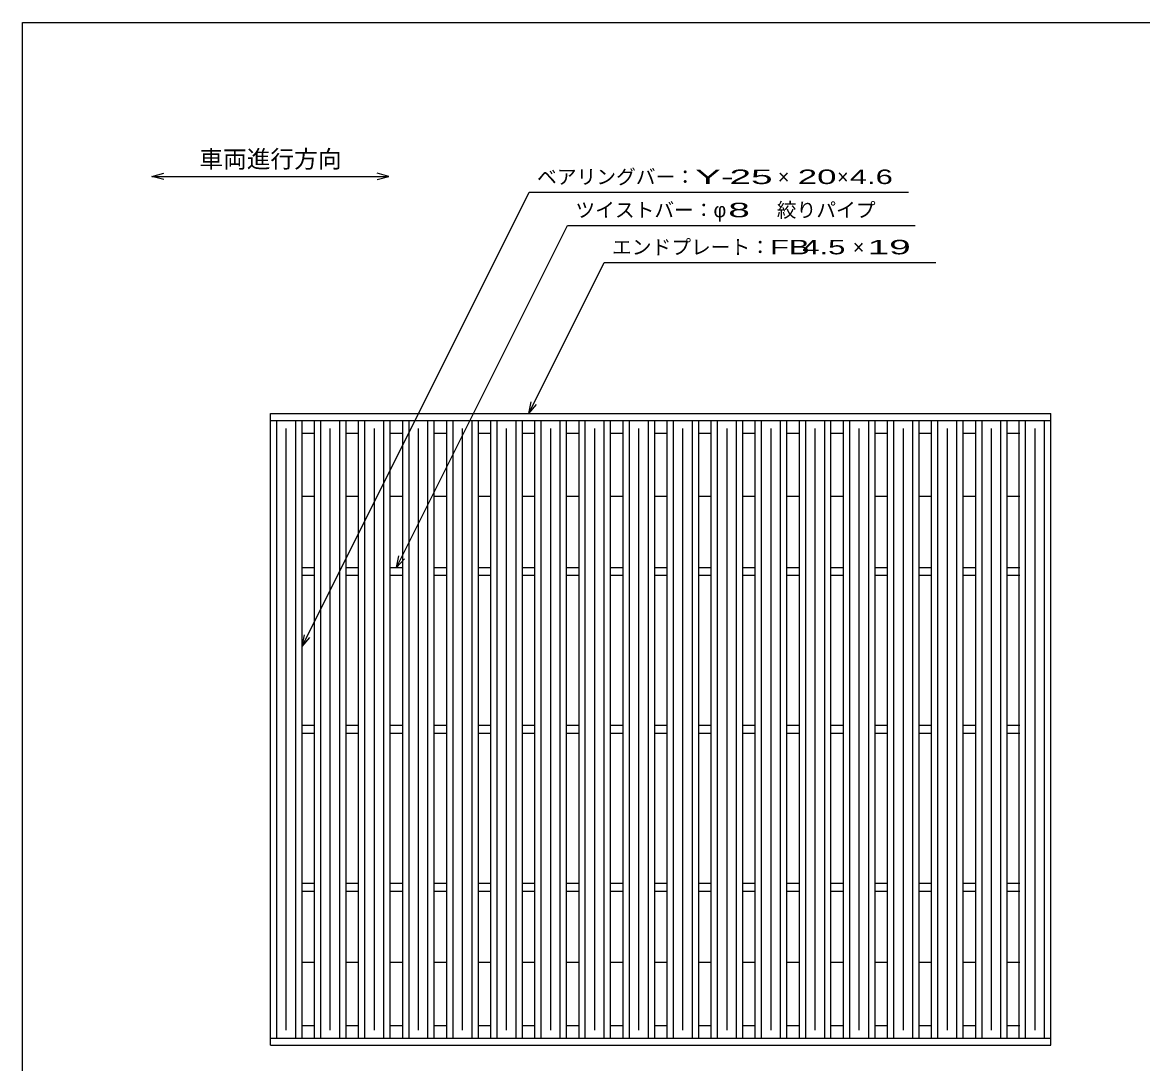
# Model space of a CAD drawing. Units: millimetres, scale not verified. Extents: x -910 to 868, y -641 to 524.
# Drawn here: x -862 to -153, y -135 to 524 of the extents above; entities that cross this region are included whole.
import ezdxf
from ezdxf.enums import TextEntityAlignment as Align

# ---------------------------------------------------------------- set-up
doc = ezdxf.new("R2010")
doc.units = ezdxf.units.MM
doc.header["$LTSCALE"] = 5
for name, color, linetype, lineweight in [('CADPAC_LAYER_0000', 150, 'Continuous', 25), ('CADPAC_LAYER_0016', 3, 'Continuous', 25), ('CADPAC_LAYER_0022', 2, 'Continuous', 25)]:
    doc.layers.add(name, color=color, linetype=linetype, lineweight=lineweight)
doc.styles.add('ベクトル', font='')
doc.styles.get('ベクトル').set_extended_font_data('ベクトル')

msp = doc.modelspace()

# ---------------------------------------------------------------- linework, layer by layer
at = {"layer": 'CADPAC_LAYER_0000'}
for p, q in [((-862, -575.75), (-862, 524.25)), ((-862, 524.25), (868, 524.25))]:
    msp.add_line(p, q, dxfattribs=at)
at = {"layer": 'CADPAC_LAYER_0016'}
for p, q in [((-705, 276.75), (-211, 276.75)), ((-705, 272.25), (-705, 276.75)), ((-211, 272.25), (-211, 276.75)), ((-705, 272.25), (-211, 272.25)), ((-705, -118.75), (-705, 272.25)), ((-705, 272.25), (-685, 272.25)), ((-701, -118.75), (-701, 272.25)), ((-689, -118.75), (-689, 272.25)), ((-685, -118.75), (-685, 272.25)), ((-677.1, -118.75), (-677.1, 272.25)), ((-677.1, 272.25), (-657.1, 272.25)), ((-673.1, -118.75), (-673.1, 272.25)), ((-661.1, -118.75), (-661.1, 272.25)), ((-657.1, -118.75), (-657.1, 272.25)), ((-649.2, -118.75), (-649.2, 272.25)), ((-649.2, 272.25), (-629.2, 272.25)), ((-645.2, -118.75), (-645.2, 272.25)), ((-633.2, -118.75), (-633.2, 272.25)), ((-629.2, -118.75), (-629.2, 272.25)), ((-621.3, -118.75), (-621.3, 272.25)), ((-621.3, 272.25), (-601.3, 272.25)), ((-617.3, -118.75), (-617.3, 272.25)), ((-605.3, -118.75), (-605.3, 272.25)), ((-601.3, -118.75), (-601.3, 272.25)), ((-593.4, -118.75), (-593.4, 272.25)), ((-593.4, 272.25), (-573.4, 272.25)), ((-589.4, -118.75), (-589.4, 272.25)), ((-577.4, -118.75), (-577.4, 272.25)), ((-573.4, -118.75), (-573.4, 272.25)), ((-565.5, -118.75), (-565.5, 272.25)), ((-565.5, 272.25), (-545.5, 272.25)), ((-561.5, -118.75), (-561.5, 272.25)), ((-549.5, -118.75), (-549.5, 272.25)), ((-545.5, -118.75), (-545.5, 272.25)), ((-537.6, -118.75), (-537.6, 272.25)), ((-537.6, 272.25), (-517.6, 272.25)), ((-533.6, -118.75), (-533.6, 272.25)), ((-521.6, -118.75), (-521.6, 272.25)), ((-517.6, -118.75), (-517.6, 272.25)), ((-509.7, -118.75), (-509.7, 272.25)), ((-509.7, 272.25), (-489.7, 272.25)), ((-505.7, -118.75), (-505.7, 272.25)), ((-493.7, -118.75), (-493.7, 272.25)), ((-489.7, -118.75), (-489.7, 272.25)), ((-481.8, -118.75), (-481.8, 272.25)), ((-481.8, 272.25), (-461.8, 272.25)), ((-477.8, -118.75), (-477.8, 272.25)), ((-465.8, -118.75), (-465.8, 272.25)), ((-461.8, -118.75), (-461.8, 272.25)), ((-453.9, -118.75), (-453.9, 272.25)), ((-453.9, 272.25), (-433.9, 272.25)), ((-449.9, -118.75), (-449.9, 272.25)), ((-437.9, -118.75), (-437.9, 272.25)), ((-433.9, -118.75), (-433.9, 272.25)), ((-426, -118.75), (-426, 272.25)), ((-426, 272.25), (-406, 272.25)), ((-422, -118.75), (-422, 272.25)), ((-410, -118.75), (-410, 272.25)), ((-406, -118.75), (-406, 272.25)), ((-398.1, -118.75), (-398.1, 272.25)), ((-398.1, 272.25), (-378.1, 272.25)), ((-394.1, -118.75), (-394.1, 272.25)), ((-382.1, -118.75), (-382.1, 272.25)), ((-378.1, -118.75), (-378.1, 272.25)), ((-370.2, -118.75), (-370.2, 272.25)), ((-370.2, 272.25), (-350.2, 272.25)), ((-366.2, -118.75), (-366.2, 272.25)), ((-354.2, -118.75), (-354.2, 272.25)), ((-350.2, -118.75), (-350.2, 272.25)), ((-342.3, -118.75), (-342.3, 272.25)), ((-342.3, 272.25), (-322.3, 272.25)), ((-338.3, -118.75), (-338.3, 272.25)), ((-326.3, -118.75), (-326.3, 272.25)), ((-322.3, -118.75), (-322.3, 272.25)), ((-314.4, -118.75), (-314.4, 272.25)), ((-314.4, 272.25), (-294.4, 272.25)), ((-310.4, -118.75), (-310.4, 272.25)), ((-298.4, -118.75), (-298.4, 272.25)), ((-294.4, -118.75), (-294.4, 272.25)), ((-286.5, -118.75), (-286.5, 272.25)), ((-286.5, 272.25), (-266.5, 272.25)), ((-282.5, -118.75), (-282.5, 272.25)), ((-270.5, -118.75), (-270.5, 272.25)), ((-266.5, -118.75), (-266.5, 272.25)), ((-258.6, -118.75), (-258.6, 272.25)), ((-258.6, 272.25), (-238.6, 272.25)), ((-254.6, -118.75), (-254.6, 272.25)), ((-242.6, -118.75), (-242.6, 272.25)), ((-238.6, -118.75), (-238.6, 272.25)), ((-231, -118.75), (-231, 272.25)), ((-231, 272.25), (-211, 272.25)), ((-227, -118.75), (-227, 272.25)), ((-215, -118.75), (-215, 272.25)), ((-211, -118.75), (-211, 272.25)), ((-695, -113.75), (-695, 267.25)), ((-685, 264.25), (-677.1, 264.25)), ((-667.1, -113.75), (-667.1, 267.25)), ((-657.1, 264.25), (-649.2, 264.25)), ((-639.2, -113.75), (-639.2, 267.25)), ((-629.2, 264.25), (-621.3, 264.25)), ((-611.3, -113.75), (-611.3, 267.25)), ((-601.3, 264.25), (-593.4, 264.25)), ((-583.4, -113.75), (-583.4, 267.25)), ((-573.4, 264.25), (-565.5, 264.25)), ((-555.5, -113.75), (-555.5, 267.25)), ((-545.5, 264.25), (-537.6, 264.25)), ((-527.6, -113.75), (-527.6, 267.25)), ((-517.6, 264.25), (-509.7, 264.25)), ((-499.7, -113.75), (-499.7, 267.25)), ((-489.7, 264.25), (-481.8, 264.25)), ((-471.8, -113.75), (-471.8, 267.25)), ((-461.8, 264.25), (-453.9, 264.25)), ((-443.9, -113.75), (-443.9, 267.25)), ((-433.9, 264.25), (-426, 264.25)), ((-416, -113.75), (-416, 267.25)), ((-406, 264.25), (-398.1, 264.25)), ((-388.1, -113.75), (-388.1, 267.25)), ((-378.1, 264.25), (-370.2, 264.25)), ((-360.2, -113.75), (-360.2, 267.25)), ((-350.2, 264.25), (-342.3, 264.25)), ((-332.3, -113.75), (-332.3, 267.25)), ((-322.3, 264.25), (-314.4, 264.25)), ((-304.4, -113.75), (-304.4, 267.25)), ((-294.4, 264.25), (-286.5, 264.25)), ((-276.5, -113.75), (-276.5, 267.25)), ((-266.5, 264.25), (-258.6, 264.25)), ((-248.6, -113.75), (-248.6, 267.25)), ((-238.6, 264.25), (-230.7, 264.25)), ((-221, -113.75), (-221, 267.25)), ((-685, 224.25), (-677.1, 224.25)), ((-657.1, 224.25), (-649.2, 224.25)), ((-629.2, 224.25), (-621.3, 224.25)), ((-601.3, 224.25), (-593.4, 224.25)), ((-573.4, 224.25), (-565.5, 224.25)), ((-545.5, 224.25), (-537.6, 224.25)), ((-517.6, 224.25), (-509.7, 224.25)), ((-489.7, 224.25), (-481.8, 224.25)), ((-461.8, 224.25), (-453.9, 224.25)), ((-433.9, 224.25), (-426, 224.25)), ((-406, 224.25), (-398.1, 224.25)), ((-378.1, 224.25), (-370.2, 224.25)), ((-350.2, 224.25), (-342.3, 224.25)), ((-322.3, 224.25), (-314.4, 224.25)), ((-294.4, 224.25), (-286.5, 224.25)), ((-266.5, 224.25), (-258.6, 224.25)), ((-238.6, 224.25), (-230.7, 224.25)), ((-685, 179.25), (-677.1, 179.25)), ((-657.1, 179.25), (-649.2, 179.25)), ((-629.2, 179.25), (-621.3, 179.25)), ((-601.3, 179.25), (-593.4, 179.25)), ((-573.4, 179.25), (-565.5, 179.25)), ((-545.5, 179.25), (-537.6, 179.25)), ((-517.6, 179.25), (-509.7, 179.25)), ((-489.7, 179.25), (-481.8, 179.25)), ((-461.8, 179.25), (-453.9, 179.25)), ((-433.9, 179.25), (-426, 179.25)), ((-406, 179.25), (-398.1, 179.25)), ((-378.1, 179.25), (-370.2, 179.25)), ((-350.2, 179.25), (-342.3, 179.25)), ((-322.3, 179.25), (-314.4, 179.25)), ((-294.4, 179.25), (-286.5, 179.25)), ((-266.5, 179.25), (-258.6, 179.25)), ((-238.6, 179.25), (-230.7, 179.25)), ((-685, 174.25), (-677.1, 174.25)), ((-657.1, 174.25), (-649.2, 174.25)), ((-629.2, 174.25), (-621.3, 174.25)), ((-601.3, 174.25), (-593.4, 174.25)), ((-573.4, 174.25), (-565.5, 174.25)), ((-545.5, 174.25), (-537.6, 174.25)), ((-517.6, 174.25), (-509.7, 174.25)), ((-489.7, 174.25), (-481.8, 174.25)), ((-461.8, 174.25), (-453.9, 174.25)), ((-433.9, 174.25), (-426, 174.25)), ((-406, 174.25), (-398.1, 174.25)), ((-378.1, 174.25), (-370.2, 174.25)), ((-350.2, 174.25), (-342.3, 174.25)), ((-322.3, 174.25), (-314.4, 174.25)), ((-294.4, 174.25), (-286.5, 174.25)), ((-266.5, 174.25), (-258.6, 174.25)), ((-238.6, 174.25), (-230.7, 174.25)), ((-685, 79.25), (-677.1, 79.25)), ((-657.1, 79.25), (-649.2, 79.25)), ((-629.2, 79.25), (-621.3, 79.25)), ((-601.3, 79.25), (-593.4, 79.25)), ((-573.4, 79.25), (-565.5, 79.25)), ((-545.5, 79.25), (-537.6, 79.25)), ((-517.6, 79.25), (-509.7, 79.25)), ((-489.7, 79.25), (-481.8, 79.25)), ((-461.8, 79.25), (-453.9, 79.25)), ((-433.9, 79.25), (-426, 79.25)), ((-406, 79.25), (-398.1, 79.25)), ((-378.1, 79.25), (-370.2, 79.25)), ((-350.2, 79.25), (-342.3, 79.25)), ((-322.3, 79.25), (-314.4, 79.25)), ((-294.4, 79.25), (-286.5, 79.25)), ((-266.5, 79.25), (-258.6, 79.25)), ((-238.6, 79.25), (-230.7, 79.25)), ((-685, 74.25), (-677.1, 74.25)), ((-657.1, 74.25), (-649.2, 74.25)), ((-629.2, 74.25), (-621.3, 74.25)), ((-601.3, 74.25), (-593.4, 74.25)), ((-573.4, 74.25), (-565.5, 74.25)), ((-545.5, 74.25), (-537.6, 74.25)), ((-517.6, 74.25), (-509.7, 74.25)), ((-489.7, 74.25), (-481.8, 74.25)), ((-461.8, 74.25), (-453.9, 74.25)), ((-433.9, 74.25), (-426, 74.25)), ((-406, 74.25), (-398.1, 74.25)), ((-378.1, 74.25), (-370.2, 74.25)), ((-350.2, 74.25), (-342.3, 74.25)), ((-322.3, 74.25), (-314.4, 74.25)), ((-294.4, 74.25), (-286.5, 74.25)), ((-266.5, 74.25), (-258.6, 74.25)), ((-238.6, 74.25), (-230.7, 74.25)), ((-685, -20.75), (-677.1, -20.75)), ((-657.1, -20.75), (-649.2, -20.75)), ((-629.2, -20.75), (-621.3, -20.75)), ((-601.3, -20.75), (-593.4, -20.75)), ((-573.4, -20.75), (-565.5, -20.75)), ((-545.5, -20.75), (-537.6, -20.75)), ((-517.6, -20.75), (-509.7, -20.75)), ((-489.7, -20.75), (-481.8, -20.75)), ((-461.8, -20.75), (-453.9, -20.75)), ((-433.9, -20.75), (-426, -20.75)), ((-406, -20.75), (-398.1, -20.75)), ((-378.1, -20.75), (-370.2, -20.75)), ((-350.2, -20.75), (-342.3, -20.75)), ((-322.3, -20.75), (-314.4, -20.75)), ((-294.4, -20.75), (-286.5, -20.75)), ((-266.5, -20.75), (-258.6, -20.75)), ((-238.6, -20.75), (-230.7, -20.75)), ((-685, -25.75), (-677.1, -25.75)), ((-657.1, -25.75), (-649.2, -25.75)), ((-629.2, -25.75), (-621.3, -25.75)), ((-601.3, -25.75), (-593.4, -25.75)), ((-573.4, -25.75), (-565.5, -25.75)), ((-545.5, -25.75), (-537.6, -25.75)), ((-517.6, -25.75), (-509.7, -25.75)), ((-489.7, -25.75), (-481.8, -25.75)), ((-461.8, -25.75), (-453.9, -25.75)), ((-433.9, -25.75), (-426, -25.75)), ((-406, -25.75), (-398.1, -25.75)), ((-378.1, -25.75), (-370.2, -25.75)), ((-350.2, -25.75), (-342.3, -25.75)), ((-322.3, -25.75), (-314.4, -25.75)), ((-294.4, -25.75), (-286.5, -25.75)), ((-266.5, -25.75), (-258.6, -25.75)), ((-238.6, -25.75), (-230.7, -25.75)), ((-685, -70.75), (-677.1, -70.75)), ((-657.1, -70.75), (-649.2, -70.75)), ((-629.2, -70.75), (-621.3, -70.75)), ((-601.3, -70.75), (-593.4, -70.75)), ((-573.4, -70.75), (-565.5, -70.75)), ((-545.5, -70.75), (-537.6, -70.75)), ((-517.6, -70.75), (-509.7, -70.75)), ((-489.7, -70.75), (-481.8, -70.75)), ((-461.8, -70.75), (-453.9, -70.75)), ((-433.9, -70.75), (-426, -70.75)), ((-406, -70.75), (-398.1, -70.75)), ((-378.1, -70.75), (-370.2, -70.75)), ((-350.2, -70.75), (-342.3, -70.75)), ((-322.3, -70.75), (-314.4, -70.75)), ((-294.4, -70.75), (-286.5, -70.75)), ((-266.5, -70.75), (-258.6, -70.75)), ((-238.6, -70.75), (-230.7, -70.75)), ((-685, -110.75), (-677.1, -110.75)), ((-657.1, -110.75), (-649.2, -110.75)), ((-629.2, -110.75), (-621.3, -110.75)), ((-601.3, -110.75), (-593.4, -110.75)), ((-573.4, -110.75), (-565.5, -110.75)), ((-545.5, -110.75), (-537.6, -110.75)), ((-517.6, -110.75), (-509.7, -110.75)), ((-489.7, -110.75), (-481.8, -110.75)), ((-461.8, -110.75), (-453.9, -110.75)), ((-433.9, -110.75), (-426, -110.75)), ((-406, -110.75), (-398.1, -110.75)), ((-378.1, -110.75), (-370.2, -110.75)), ((-350.2, -110.75), (-342.3, -110.75)), ((-322.3, -110.75), (-314.4, -110.75)), ((-294.4, -110.75), (-286.5, -110.75)), ((-266.5, -110.75), (-258.6, -110.75)), ((-238.6, -110.75), (-230.7, -110.75)), ((-705, -118.75), (-211, -118.75)), ((-705, -123.25), (-705, -118.75)), ((-705, -118.75), (-685, -118.75)), ((-677.1, -118.75), (-657.1, -118.75)), ((-649.2, -118.75), (-629.2, -118.75)), ((-621.3, -118.75), (-601.3, -118.75)), ((-593.4, -118.75), (-573.4, -118.75)), ((-565.5, -118.75), (-545.5, -118.75)), ((-537.6, -118.75), (-517.6, -118.75)), ((-509.7, -118.75), (-489.7, -118.75)), ((-481.8, -118.75), (-461.8, -118.75)), ((-453.9, -118.75), (-433.9, -118.75)), ((-426, -118.75), (-406, -118.75)), ((-398.1, -118.75), (-378.1, -118.75)), ((-370.2, -118.75), (-350.2, -118.75)), ((-342.3, -118.75), (-322.3, -118.75)), ((-314.4, -118.75), (-294.4, -118.75)), ((-286.5, -118.75), (-266.5, -118.75)), ((-258.6, -118.75), (-238.6, -118.75)), ((-231, -118.75), (-211, -118.75)), ((-211, -123.25), (-211, -118.75)), ((-705, -123.25), (-211, -123.25))]:
    msp.add_line(p, q, dxfattribs=at)
at = {"layer": 'CADPAC_LAYER_0022', "color": 4}
for p, q in [((-780, 426.75), (-772.5, 428.75)), ((-772.5, 424.75), (-780, 426.75)), ((-780, 426.75), (-630, 426.75)), ((-630, 426.75), (-637.5, 428.75)), ((-637.5, 424.75), (-630, 426.75)), ((-685, 129.25), (-541.25, 416.75)), ((-541.25, 416.75), (-301.25, 416.75)), ((-625.25, 179.25), (-517, 395.75)), ((-517, 395.75), (-297, 395.75)), ((-541.55, 276.75), (-493.8, 372.25)), ((-493.8, 372.25), (-283.8, 372.25)), ((-541.55, 276.75), (-540.05, 284.05)), ((-541.55, 276.75), (-536.55, 282.25)), ((-625.25, 179.25), (-623.75, 186.55)), ((-625.25, 179.25), (-620.25, 184.75)), ((-685, 129.25), (-683.5, 136.55)), ((-685, 129.25), (-680, 134.75))]:
    msp.add_line(p, q, dxfattribs=at)

# ---------------------------------------------------------------- texts
at = {"layer": 'CADPAC_LAYER_0022', "style": 'ベクトル'}
for s, height, p in [('車両進行方向', 11, (-750, 437.75)), ('ベアリングバー：', 9.164, (-536.25, 426.5)), ('×', 9.164, (-383.75, 426.5)), ('×', 9.164, (-346.25, 426.5)), ('絞りパイプ', 9.164, (-384.5, 405.5)), ('ツイストバー：', 9.164, (-512, 405.5)), ('φ', 9.164, (-424.5, 405.5)), ('エンドプレート：', 9.164, (-488.8, 382)), ('×', 9.164, (-336.3, 382))]:
    msp.add_text(s, height=height, dxfattribs=at).set_placement(p, align=Align.MIDDLE_LEFT)
for s, width, p in [('Y-', 2, (-436.25, 426.5)), (' 25 ', 2, (-421.25, 426.5)), ('20', 1.8, (-371.25, 426.5)), (' 4.6 ', 1.6, (-343.75, 426.5)), (' 8 ', 2, (-422, 405.5)), ('FB', 1.6, (-388.8, 382)), (' 4.5 ', 1.6, (-373.8, 382)), (' 19 ', 2, (-333.8, 382))]:
    msp.add_text(s, height=9.164, dxfattribs=dict(at, width=width)).set_placement(p, align=Align.MIDDLE_LEFT)

doc.saveas('drawing.dxf')
